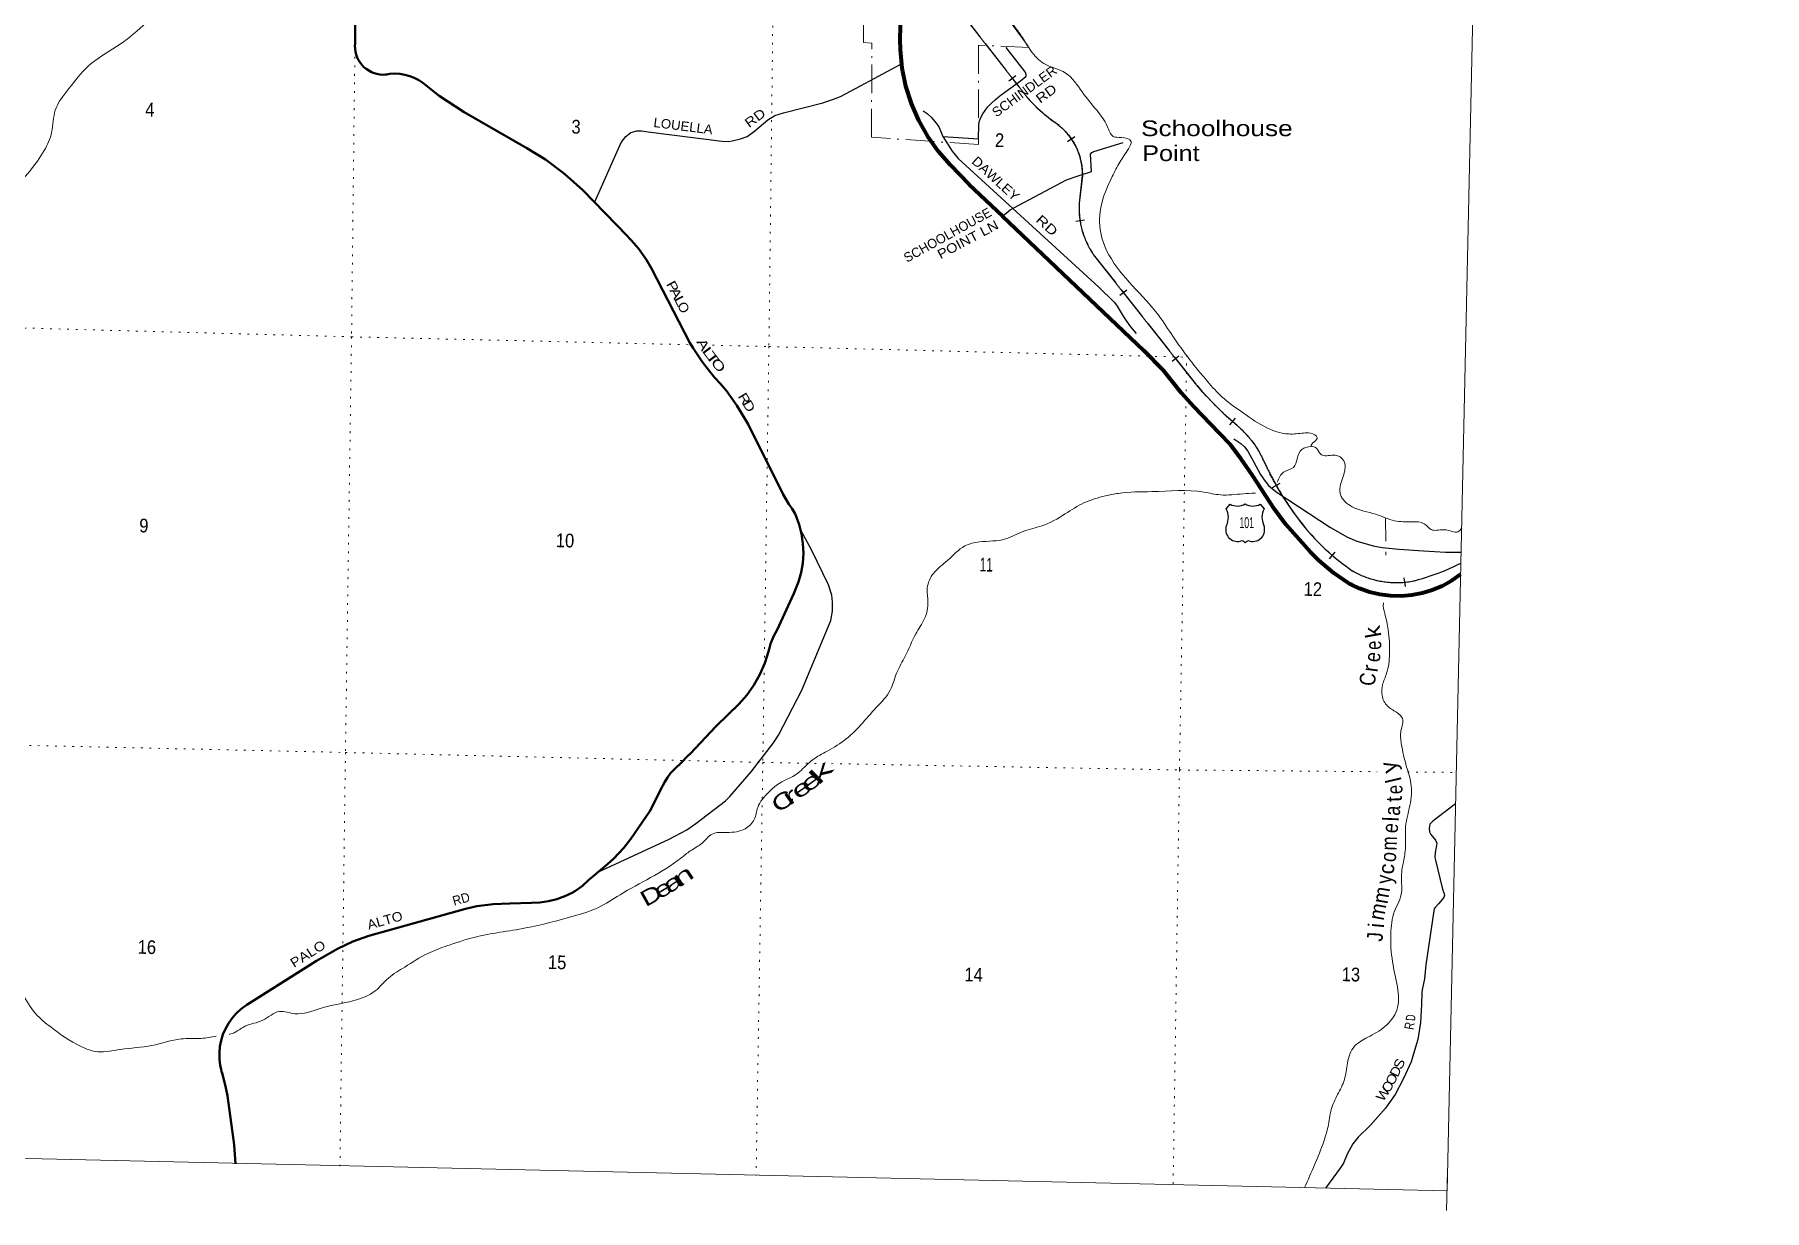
# Model space of a CAD drawing. Header units: feet. Extents: x -739708 to -488887, y 188754 to 379550.
# Drawn here: x -511194 to -489137, y 188754 to 203743 of the extents above; entities that cross this region are included whole.
import ezdxf
from ezdxf.enums import TextEntityAlignment as Align

# ---------------------------------------------------------------- set-up
doc = ezdxf.new("R2010")
doc.units = ezdxf.units.FT
doc.header["$LTSCALE"] = 73
for name, pattern in [('DOT_DASHED', [7.7, 5, -1.2, 0.3, -1.2]), ('DOTTED', [1.5, 0.3, -1.2]), ('LONG_DASHED', [7.5, 6, -1.5])]:
    doc.linetypes.add(name, pattern=pattern)
for name, color, linetype, lineweight in [('16', 7, 'Continuous', 25), ('20', 7, 'Continuous', 70), ('26', 7, 'Continuous', 40), ('29', 7, 'Continuous', 25), ('39', 7, 'Continuous', 13), ('4', 7, 'Continuous', 13), ('42', 7, 'Continuous', 25), ('44', 7, 'DOT_DASHED', 13), ('63', 7, 'Continuous', 25), ('7', 7, 'DOTTED', 13)]:
    doc.layers.add(name, color=color, linetype=linetype, lineweight=lineweight)
for name, color, linetype in [('27', 7, 'Continuous'), ('30', 7, 'Continuous'), ('41', 7, 'Continuous')]:
    doc.layers.add(name, color=color, linetype=linetype)

msp = doc.modelspace()

# ---------------------------------------------------------------- linework, layer by layer
at = {"layer": '16'}
for p, q in [((-496000.74, 197698.5), (-495949.43, 197757.26)), ((-495757.67, 197763.23), (-495757.95, 197763.03)), ((-495565.58, 197757.35), (-495514.19, 197698.5))]:
    msp.add_line(p, q, dxfattribs=at)
for centre, radius, start, end in [((-496193.72, 197587.87), 222.05, 332.97043, 29.75871), ((-495858.35, 197914.92), 182.07, 239.97227, 303.45418), ((-495656.57, 197914.42), 181.52, 236.33975, 300.08743), ((-495656.58, 197914.92), 182.07, 236.54582, 236.59441), ((-495321.22, 197587.87), 222.05, 150.24129, 207.02957), ((-495854.53, 197432.97), 151.42, 159.09177, 283.81923), ((-495660.41, 197432.97), 151.42, 256.18077, 20.90823)]:
    msp.add_arc(centre, radius, start, end, dxfattribs=at)
for centre, major_axis, start_param, end_param in [((-495799.19, 197234.15), (-19.56, 51.67), 4.95877769, 6.28318531), ((-495715.74, 197234.15), (19.56, 51.67), 0, 1.32637542)]:
    msp.add_ellipse(centre, major_axis=major_axis, ratio=0.929097, start_param=start_param, end_param=end_param, dxfattribs=at)
at = {"layer": '20'}
for points in [[(-498847.65, 201427.18), (-499275.15, 201834.23), (-499513.54, 202076.84), (-499668.81, 202252.58), (-499804.86, 202443.57), (-499920.2, 202647.75), (-500013.56, 202862.86), (-500083.93, 203086.55), (-500130.53, 203316.37), (-500152.85, 203549.81), (-500154.63, 203681.98), (-500138.93, 204340.8), (-500138.33, 204365.84), (-500140.48, 204390.8), (-500162.06, 204642.07), (-500214.54, 204914.34), (-500295.19, 205179.64), (-500403.14, 205435.05), (-500537.18, 205677.78), (-500695.87, 205905.17), (-500818.01, 206050.9), (-501354.27, 206602.41)], [(-493010.16, 196858.66), (-493126.88, 196777.9), (-493245.91, 196712.67), (-493371.11, 196660.24), (-493501.1, 196621.19), (-493634.46, 196595.93), (-493769.72, 196584.76), (-493905.42, 196587.78), (-494040.06, 196604.97), (-494172.16, 196636.14), (-494300.28, 196680.95), (-494398.01, 196727.1), (-494423.06, 196738.93), (-494448.01, 196755.78), (-494628.67, 196877.74), (-494818.68, 197037.3), (-494930.93, 197149.31), (-495238.16, 197499.25), (-495384.43, 197695.44), (-495667.25, 198133.24), (-495811.14, 198339.51), (-495945.81, 198512.33), (-496086.39, 198659.35), (-496418.49, 199001.44), (-496569.17, 199174.18), (-496800.58, 199462.33), (-497048.91, 199714.49), (-498849.86, 201429.28)]]:
    msp.add_lwpolyline(points, dxfattribs=at)
at = {"layer": '26'}
for points in [[(-503393.21, 200873.88), (-503494.79, 201017.09), (-503588.79, 201123.9), (-503610.79, 201148.9), (-503635, 201173.9), (-504204.42, 201761.9), (-504398.76, 201932.52), (-504454.67, 201980.92), (-504677.49, 202149.35), (-504916.7, 202293.56), (-505714.32, 202755.12), (-506035.32, 202964.34), (-506242.04, 203126.74), (-506295.14, 203161.81), (-506351.61, 203191.13), (-506410.84, 203214.39), (-506472.18, 203231.33), (-506534.95, 203241.77), (-506598.47, 203245.59), (-506662.04, 203242.75), (-506704.01, 203236.43), (-506725.2, 203233.04), (-506754.01, 203232.07), (-506791, 203234.63), (-506828.3, 203241.18), (-506864.7, 203251.59), (-506899.82, 203265.74), (-506933.27, 203283.49), (-506964.68, 203304.64), (-506993.71, 203328.96), (-507020.03, 203356.18), (-507043.37, 203386), (-507063.46, 203418.09), (-507080.09, 203452.12), (-507093.07, 203487.69), (-507102.26, 203524.42), (-507107.56, 203561.92), (-507108.91, 203599.76), (-507107.39, 203627.41), (-507098.35, 205214.33)], [(-508633.4, 189349.84), (-508648.1, 189589.2), (-508732.04, 190212.92), (-508759.4, 190336.08), (-508802.4, 190501.92), (-508808.76, 190526.45), (-508814.59, 190551.92), (-508826.51, 190603.92), (-508836.08, 190682.9), (-508837.34, 190762.45), (-508830.28, 190841.69), (-508814.97, 190919.76), (-508791.59, 190995.8), (-508760.38, 191068.98), (-508721.7, 191138.5), (-508675.96, 191203.6), (-508623.67, 191263.55), (-508565.4, 191317.72), (-508501.79, 191365.49), (-508489.23, 191373.75), (-507597.24, 191934.54), (-507421.72, 192038.47), (-507332.52, 192089.43), (-507135.58, 192182.61), (-506929.98, 192254.69), (-505697.5, 192599.89), (-505556.68, 192631.47), (-505347.09, 192659.41), (-505135.72, 192665.28), (-504859.06, 192675.6), (-504749.32, 192679.54), (-504640.58, 192694.93), (-504534.06, 192721.61), (-504430.9, 192759.27), (-504332.25, 192807.51), (-504324.37, 192811.93), (-504297.79, 192828.54), (-504207.87, 192893.54), (-504125.23, 192967.58), (-503918.88, 193142.73), (-503812.17, 193237.33), (-503681.31, 193376.65), (-503589.02, 193492.74), (-503348.06, 193844.12), (-503192.61, 194152.75), (-503183.04, 194171.95), (-503159.54, 194218.71), (-503124.52, 194274.62), (-503083.84, 194326.57), (-503002.12, 194411.94), (-502975.05, 194435.85), (-502949.29, 194458.6), (-502925.88, 194482.81), (-502884.35, 194525.76), (-502859.11, 194551.87), (-502836.43, 194575.76), (-502508.42, 194921.35), (-502349.81, 195075.39), (-502215.6, 195207.05), (-502112.16, 195324.17), (-502021.54, 195451.45), (-501944.71, 195587.5), (-501882.53, 195730.85), (-501835.67, 195879.91), (-501828.81, 195907.6), (-501808.46, 195975.47), (-501770.14, 196071.53), (-501721.99, 196163.05), (-501676.6, 196256.49), (-501514.02, 196619.3), (-501453.36, 196765.52), (-501419.83, 196884.82), (-501398.96, 197006.97), (-501390.96, 197130.63), (-501395.94, 197254.45), (-501413.83, 197377.07), (-501444.45, 197497.15), (-501468.52, 197564.48), (-501477.44, 197589.44), (-501488.94, 197614.48), (-501497.35, 197632.78), (-501533.38, 197696.1), (-501575.83, 197755.3), (-501648.04, 197881.86), (-502096.16, 198777.89), (-502237.77, 199015.25), (-502371.3, 199201.35), (-502448.84, 199293), (-502520.35, 199369.5), (-502589.16, 199454.14), (-502678.72, 199567.43), (-502794.94, 199744.48), (-502836.97, 199813.17), (-503327.47, 200760.51), (-503393.21, 200873.88)]]:
    msp.add_lwpolyline(points, dxfattribs=at)
at = {"layer": '29'}
for points in [[(-504050.8, 201609.91), (-503715.09, 202368.66), (-503655.75, 202442.89), (-503588.98, 202494.85), (-503514.8, 202517.12), (-503453.59, 202515.27), (-503371.99, 202504.13), (-502431.74, 202383.5), (-502344.56, 202381.65), (-502298.21, 202390.93), (-502194.35, 202413.2), (-502107.18, 202444.75), (-502008.9, 202517.12), (-501845.69, 202658.16), (-501756.68, 202710.12), (-501645.4, 202747.24), (-501140.96, 202873.43), (-501007.43, 202917.97), (-500918.41, 202955.08), (-500718.12, 203059.01), (-500149.99, 203367.64)], [(-499612.08, 202445.5), (-499157.84, 202416.36), (-499155.6, 202593.45), (-499150, 202629.32), (-499137.68, 202666.31), (-499124.24, 202695.45), (-499100.99, 202732.68), (-499043.01, 202816.49), (-498989.24, 202872.53), (-498946.46, 202912.3), (-498912.24, 202942.02), (-498868.27, 202976.77), (-498624.26, 203155.77), (-498555.72, 203207.67), (-498548.99, 203220), (-498550.11, 203234.57), (-498554.6, 203248.02), (-498561.24, 203267.08), (-498804.45, 203579.32)], [(-499864.49, 202770.58), (-499813.76, 202736.91), (-499762.23, 202689.84), (-499693.04, 202609.3), (-499661.41, 202557.58), (-499612.08, 202445.5)], [(-499612.08, 202445.5), (-499492.25, 202256.07), (-499416.07, 202161.92), (-497624.72, 200523.35), (-497428.74, 200332.69), (-497397.37, 200292.34), (-497390.65, 200281.13), (-497298.79, 200133.18), (-497220.37, 200016.61), (-497147.96, 199933.75)], [(-498850.7, 201430.09), (-498754.02, 201509.35), (-498706.28, 201535.83), (-498036.2, 201891.19), (-497886.16, 201943.67), (-497715.97, 201997.63), (-497730.7, 202217.98), (-497713.28, 202238.14), (-497685.61, 202253.09), (-497312.95, 202366.2)], [(-495903.68, 198590.3), (-495810.95, 198530.91), (-495765.5, 198487.31), (-495721.93, 198434.41), (-495647.75, 198293.37), (-495562.44, 198137.49), (-495515.14, 198066.04), (-495458.58, 197996.45), (-495409.43, 197950.98), (-495351.02, 197907.37), (-494668.54, 197458.27), (-494453.41, 197335.79), (-494332.84, 197287.53), (-494227.15, 197254.13), (-494125.13, 197226.29), (-494012.02, 197205.88), (-493796.89, 197183.61), (-493481.62, 197161.34), (-493203.43, 197146.5), (-493003.85, 197145.35)], [(-504011.94, 193066.72), (-503103.19, 193485.05), (-502875.08, 193605.67), (-502761.94, 193685.47), (-502385.47, 193976.83), (-502329.83, 194028.79), (-502057.2, 194346.14), (-501773.45, 194715.44), (-501708.54, 194813.8), (-501411.81, 195385.39), (-501040.89, 196276.18), (-501020.49, 196393.09), (-501018.64, 196513.72), (-501027.91, 196597.23), (-501070.56, 196728.99), (-501285.7, 197174.39), (-501424.06, 197426.33)], [(-493074.45, 193938.06), (-493366.61, 193716.99), (-493401.84, 193678.02), (-493411.12, 193627.91), (-493409.26, 193581.52), (-493388.86, 193546.26), (-493331.37, 193473.88), (-493314.68, 193434.91), (-493322.1, 193382.95), (-493336.93, 193316.14), (-493338.79, 193251.19), (-493329.52, 193219.64), (-493240.5, 192848.48), (-493220.09, 192790.95), (-493217.31, 192771.47), (-493225.66, 192744.55), (-493292.42, 192662.9), (-493334.15, 192615.58), (-493347.13, 192597.02), (-493351.77, 192573.82), (-493455.63, 191883.47), (-493470.46, 191705.31), (-493500.14, 191564.27), (-493502.93, 191529.95), (-493507.55, 191378.69), (-493522.39, 191148.57), (-493557.64, 190933.32), (-493596.57, 190792.26), (-493639.24, 190647.52), (-493737.52, 190435.94), (-493846.96, 190231.82), (-493967.49, 190057.36), (-494160.36, 189842.09), (-494316.15, 189686.2), (-494382.93, 189602.7), (-494457.1, 189470.93), (-494505.34, 189357.73), (-494546.12, 189292.77), (-494733.4, 189038.59)]]:
    msp.add_lwpolyline(points, dxfattribs=at)
at = {"layer": '39'}
for p, q in [((-493966.75, 197582.7), (-493964.44, 197283.92)), ((-493963.39, 197149.99), (-493963.06, 197105.59))]:
    msp.add_line(p, q, dxfattribs=at)
for points in [[(-505975.91, 211879.85), (-506153.98, 211791.01), (-506438.03, 211615.56), (-506741.11, 211309.19), (-507006.76, 210963.58), (-507150.08, 210681.88), (-507179.83, 210341.03), (-507200.84, 210030.3), (-507229.66, 209549.99), (-507529.63, 209021.26), (-507770.31, 208620.52), (-508040.63, 208155.78), (-508102.96, 207890.44), (-508069.23, 207685.57), (-507934.68, 207482.46), (-507845.76, 207221.78), (-507951.92, 206888.72), (-508035.57, 206480.38), (-508140.25, 206213.98), (-508377.79, 205954.63), (-508749.55, 205459.85), (-508967.53, 205082.85), (-509345.35, 204406.33), (-509808.93, 203861.09), (-510147.5, 203589.88), (-510511.81, 203339.46), (-510755.98, 203053.98), (-510929.33, 202781.05), (-510975.99, 202495.15), (-511071.81, 202264.92), (-511907.95, 201279.48), (-512098.4, 200962.48), (-512185.94, 200651.23), (-512255.62, 200327.45), (-512633.97, 199083.09), (-512767.88, 198770.87), (-512910.53, 198428.54), (-512950.43, 198265.75)], [(-500132.03, 205897.33), (-500036.15, 205767.84), (-499868.62, 205416.47), (-499570.74, 205126.81), (-499387.39, 205033.74), (-499377.91, 204916.32), (-499332.4, 204697.04), (-499269.53, 204443.01), (-499081.99, 204176.05), (-498859.25, 204041.68), (-498719.82, 203876.85), (-498598.66, 203706.38), (-498489.54, 203538.2), (-498325.89, 203374.85), (-498046.44, 203253.34), (-497836.15, 203012.14), (-497645.97, 202773.42), (-497515.36, 202574.44), (-497441.64, 202445.46), (-497335.15, 202430.92), (-497211.33, 202379.62), (-497245.63, 202287.44), (-497356.26, 202116.15), (-497453.05, 201932.42), (-497578.86, 201622.04), (-497607.09, 201258.93), (-497495.34, 200937.1), (-496859.61, 200160.86), (-496680.04, 199898.13), (-496235.3, 199318.32), (-496051.04, 199123.02), (-495812.54, 198940.82), (-495202.24, 198652.17), (-495012.53, 198664.04), (-494925.86, 198664.1), (-494838.49, 198605.54), (-494877.98, 198551.87), (-494917.42, 198500.22), (-494869.43, 198482.97), (-494810.53, 198412.93), (-494772.93, 198381.77), (-494611.69, 198382.16), (-494500.41, 198310.93), (-494500.29, 198135.11), (-494551.15, 197932.16), (-494542.21, 197881.44), (-494394.54, 197724.51), (-494092.34, 197628.75), (-493852.32, 197546.53), (-493624.88, 197533.3), (-493474.34, 197505.64), (-493385.26, 197432.89), (-493232.12, 197431.45), (-493145.77, 197417.37), (-493057.45, 197401.22), (-493016.2, 197427.1), (-492995.31, 197456.88)], [(-494917.86, 198494.1), (-495035.33, 198454.39), (-495094.38, 198336.5), (-495143.18, 198226.46), (-495267.5, 198164.6), (-495348.91, 198036.83)], [(-495627.51, 197898.47), (-495634.18, 197898.07), (-495783.52, 197889.32), (-496072.03, 197875.65), (-496282.86, 197910.73), (-496945.78, 197917.65), (-497373.55, 197895), (-497539.54, 197862.38), (-497813.59, 197773.6), (-498052.51, 197633.51), (-498350.16, 197480.6), (-498581.42, 197413.09), (-498813.39, 197313.25), (-499144.74, 197276.29), (-499331.32, 197223.93), (-499551.04, 197040.97), (-499732.08, 196875.31), (-499810.79, 196689.16), (-499802.61, 196513.16), (-499845.69, 196297.9), (-499958.87, 196102.42), (-500092.15, 195818.48), (-500199.56, 195610.74), (-500283.15, 195386.3), (-500461.42, 195164), (-500871.85, 194742.85), (-501110.95, 194594.68), (-501292.79, 194483.61), (-501459.46, 194329.75), (-501732.98, 194174.28), (-501830.55, 194086.09), (-501973.08, 193890.73), (-502016.78, 193738.14), (-502132.28, 193619.5), (-502367.12, 193572.27), (-502552.98, 193552.23), (-502682.54, 193435.93), (-502833.89, 193336.29), (-502952.84, 193244.01), (-503339.26, 192996.11), (-503729.04, 192778.59), (-504010.85, 192613.2), (-504325.64, 192505.14), (-504929.56, 192355.12), (-505587.25, 192234.61), (-505938.34, 192125.35), (-506180.3, 192029.78), (-506474.37, 191856.58), (-506681.06, 191715.76), (-506849.92, 191553.87), (-507124.79, 191428.74), (-507550.23, 191329.24), (-507874.2, 191261.8), (-508071.07, 191290.51), (-508285.19, 191178.15), (-508506.55, 191102.32), (-508702.27, 191001.67), (-508712.34, 190999.63)], [(-493993.88, 196497.74), (-493994.67, 196492.85), (-493977.4, 196363.12), (-493933.63, 196156.01), (-493916.33, 195846.43), (-493954.04, 195600.74), (-494005.71, 195452.37), (-494012.71, 195319.15), (-493943.15, 195184.2), (-493830.04, 195104.85), (-493751.22, 195024.25), (-493770.7, 194873.13), (-493766.37, 194705.3), (-493698.44, 194406.7), (-493639.28, 194166.9), (-493665.85, 193878.52), (-493713.99, 193616.9), (-493713.2, 193380.44), (-493739.4, 193199.16), (-493766.32, 192985.56), (-493762.13, 192811.67), (-493852.17, 192569.19), (-493900.94, 192279.29), (-493878.58, 191925.14), (-493817.19, 191604.45), (-493823.8, 191307.54), (-493977.62, 191096.81), (-494194.25, 190962.28), (-494362.08, 190846.85), (-494453.5, 190632.69), (-494492.46, 190421.38), (-494579.32, 190231.36), (-494660.14, 190041.21), (-494701.29, 189821.87), (-494755.87, 189633.15), (-495000.99, 189045.43)], [(-508876.25, 190974.57), (-509072.3, 190947.4), (-509326.38, 190941.02), (-509697.08, 190856.45), (-510099.24, 190806.95), (-510386.1, 190777.07), (-510608.26, 190846.77), (-510983.77, 191089.68), (-511181.43, 191263.91), (-511352.99, 191524.44), (-511501.86, 191717.77), (-511661.62, 191784.03)]]:
    msp.add_spline(points, degree=3, dxfattribs=at)
at = {"layer": '4'}
for q in [(-493188.37, 188754.47), (-493182.72, 189019.27), (-493182.72, 189019.27), (-493182.72, 189019.27)]:
    msp.add_line((-493177.71, 189254.35), q, dxfattribs=at)
msp.add_lwpolyline([(-534936.22, 373877.7), (-519702.48, 373516.18), (-489136.84, 372822.34), (-493183.05, 189004.41), (-524001.53, 189704), (-554819.03, 190445.97), (-585635.48, 191230.33), (-616450.82, 192057.09), (-647264.98, 192926.23), (-678077.93, 193837.75), (-708889.59, 194791.67), (-739699.92, 195787.95)], dxfattribs=at)
msp.add_lwpolyline([(-534936.22, 373877.7), (-519702.48, 373516.18), (-489136.84, 372822.34), (-493183.05, 189004.41), (-524001.53, 189704), (-554819.03, 190445.97), (-585635.48, 191230.33), (-616450.82, 192057.09), (-647264.98, 192926.23), (-678077.93, 193837.75), (-708889.59, 194791.67), (-739699.92, 195787.95)], dxfattribs=at)
at = {"layer": '44'}
msp.add_lwpolyline([(-500509.5, 205021.51), (-499166.8, 204969.55), (-499128.56, 204278.49), (-498747.45, 204209.22), (-498881.2, 204060.22), (-498740.25, 203889.49), (-498510.29, 203577.72), (-499157.76, 203607.03), (-499159.38, 202341.77), (-500522.88, 202433.59), (-500516.64, 203635.95), (-500624.49, 203640.81), (-500626.16, 204012.56), (-500513.68, 204003.09), (-500505.37, 205021.35)], dxfattribs=at)
at = {"layer": '63', "lineweight": 13}
for p, q in [((-499411.65, 204063.82), (-498529.73, 202930.77)), ((-497834.18, 201948.67), (-497873.38, 201592.59)), ((-497678.25, 200919.73), (-496376.68, 199272.09)), ((-495519.13, 198296.63), (-495445.17, 198143.84))]:
    msp.add_line(p, q, dxfattribs=at)
at = {"layer": '63'}
for p, q in [((-498770.87, 203153.48), (-498683.59, 203221.42)), ((-498021.8, 202381.35), (-497929.97, 202443.01)), ((-497916.67, 201363.49), (-497807.33, 201380.25)), ((-497354.92, 200419.91), (-497268.12, 200488.47)), ((-496688.23, 199580.17), (-496601.43, 199648.73)), ((-495913.42, 198808.46), (-495959, 198847.95)), ((-495955.17, 198769.66), (-495881.35, 198852.02)), ((-495407.22, 197969.31), (-495312.24, 198025.98)), ((-494683.34, 197060.54), (-494611.47, 197144.62)), ((-493714.35, 196708.72), (-493730.9, 196818.09))]:
    msp.add_line(p, q, dxfattribs=at)
at = {"layer": '63', "linetype": 'LONG_DASHED'}
for points in [[(-499408.67, 204061.79), (-498638.65, 203072.49)], [(-498540.97, 202947), (-498528.88, 202931.47), (-498504.36, 202904.6), (-498479.35, 202878.4), (-498453.86, 202852.62), (-498427.92, 202826.97), (-498401.52, 202802.02), (-498374.78, 202777.65), (-498347.59, 202753.4), (-498319.93, 202729.88), (-498291.93, 202706.91), (-498263.35, 202684.22), (-498234.56, 202662.24), (-498205.48, 202640.55), (-498184.44, 202625.62), (-498177.55, 202620.83), (-498165.99, 202612.41), (-498154.6, 202603.84), (-498143.28, 202595.1), (-498132.22, 202586.19), (-498121.23, 202576.96), (-498110.42, 202567.65), (-498099.84, 202558.1), (-498089.35, 202548.47), (-498079.02, 202538.5), (-498068.95, 202528.46), (-498059.04, 202518.26), (-498049.2, 202507.81), (-498039.7, 202497.2)], [(-498039.7, 202497.2), (-498030.29, 202486.5), (-498021.12, 202475.57), (-498012.03, 202464.47), (-498003.26, 202453.29), (-497994.66, 202441.87), (-497986.23, 202430.37), (-497977.97, 202418.7), (-497970.03, 202406.87), (-497962.17, 202394.88), (-497954.56, 202382.81), (-497947.19, 202370.57), (-497940.07, 202358.27), (-497933.12, 202345.79), (-497926.33, 202333.24), (-497919.86, 202320.52), (-497913.56, 202307.72), (-497907.52, 202294.75), (-497901.63, 202281.72), (-497896.07, 202268.6), (-497890.67, 202255.39), (-497885.53, 202242.11), (-497880.62, 202228.66), (-497875.96, 202215.23), (-497871.47, 202201.62), (-497867.3, 202188.02), (-497863.3, 202174.25), (-497859.62, 202160.48), (-497856.11, 202146.65), (-497852.84, 202132.81), (-497849.83, 202118.79), (-497847.13, 202104.8), (-497844.61, 202090.79), (-497842.33, 202076.63), (-497840.28, 202062.55), (-497838.49, 202048.39), (-497837.03, 202034.15), (-497835.73, 202020), (-497834.68, 202005.75), (-497833.95, 201991.43), (-497833.39, 201977.21), (-497833.06, 201962.97), (-497833.08, 201948.6), (-497872.28, 201592.49), (-497873.03, 201580.18), (-497873.79, 201562.29), (-497874.2, 201544.28), (-497874.38, 201526.29), (-497874.29, 201508.28), (-497873.73, 201490.33), (-497872.97, 201472.27), (-497871.9, 201454.31), (-497870.45, 201436.37), (-497868.69, 201418.53), (-497866.65, 201400.64), (-497864.39, 201382.79), (-497861.66, 201365.02), (-497858.71, 201347.29), (-497855.39, 201329.56), (-497851.83, 201311.87), (-497847.89, 201294.35), (-497843.72, 201276.87), (-497839.23, 201259.48), (-497834.38, 201242.11), (-497829.27, 201224.92), (-497823.88, 201207.67), (-497818.16, 201190.68), (-497812.14, 201173.64), (-497805.8, 201156.85), (-497799.21, 201140.09), (-497792.39, 201123.5), (-497785.2, 201106.94), (-497777.67, 201090.63), (-497769.97, 201074.43), (-497761.9, 201058.24), (-497753.64, 201042.32), (-497745.07, 201026.51), (-497736.11, 201010.85), (-497727.04, 200995.39), (-497717.66, 200980.03), (-497707.89, 200964.84), (-497698.01, 200949.84), (-497687.88, 200935.03), (-497677.37, 200920.39), (-496375.83, 199272.79), (-496312.32, 199200.92), (-496247.51, 199130.89), (-496181.45, 199061.93), (-496114.22, 198993.29), (-496045.69, 198926.5), (-495993.75, 198877.3), (-495959, 198847.95)], [(-495671.74, 198564.14), (-495659.67, 198548.01), (-495647.5, 198531.06), (-495635.56, 198513.85), (-495623.87, 198496.52), (-495612.49, 198478.83), (-495601.44, 198461.12), (-495590.71, 198443.04), (-495580.32, 198424.94), (-495570.16, 198406.57), (-495560.42, 198388.08), (-495551.01, 198369.39), (-495541.84, 198350.6), (-495538.09, 198342.45)], [(-495329.46, 197939.68), (-495304.8, 197898.35), (-495266.99, 197838.2), (-495228.29, 197778.97), (-495188.68, 197719.77), (-495147.81, 197661.67), (-495106.05, 197604.5), (-495063.02, 197547.53), (-495028.61, 197503.42), (-495004.7, 197473.48), (-494973.55, 197435.2), (-494941.61, 197397.78), (-494909.12, 197361.04), (-494875.76, 197324.53), (-494841.99, 197288.96), (-494807.75, 197253.68), (-494772.57, 197219.03), (-494736.99, 197185.31), (-494700.68, 197152.04), (-494664.06, 197119.31), (-494626.5, 197087.21), (-494588.76, 197055.88), (-494550.09, 197025.16), (-494511.24, 196995.22), (-494471.68, 196965.75), (-494431.72, 196937.21), (-494391.19, 196909.35), (-494386.55, 196906.16), (-494369.49, 196896.5), (-494352.28, 196887.27), (-494334.9, 196878.33), (-494317.3, 196869.53), (-494299.59, 196861.17), (-494281.8, 196853.17), (-494263.81, 196845.3), (-494245.69, 196837.88), (-494227.49, 196830.8), (-494209.03, 196823.96), (-494190.6, 196817.53), (-494172.06, 196811.28), (-494153.3, 196805.43), (-494134.56, 196799.98), (-494115.64, 196794.83), (-494096.73, 196789.91), (-494077.58, 196785.4), (-494058.52, 196781.19), (-494039.24, 196777.37), (-494020.04, 196773.86), (-494000.67, 196770.63), (-493981.33, 196767.81), (-493961.91, 196765.35), (-493942.48, 196763.12), (-493922.93, 196761.35), (-493903.36, 196759.82), (-493883.82, 196758.7), (-493864.27, 196757.83), (-493844.69, 196757.46), (-493825.09, 196757.35), (-493805.58, 196757.53), (-493785.99, 196758.06), (-493766.43, 196759), (-493746.8, 196760.29), (-493727.31, 196761.79), (-493707.8, 196763.78), (-493688.36, 196766.09), (-493668.91, 196768.64), (-493649.64, 196771.56), (-493630.25, 196774.92), (-493610.99, 196778.48), (-493598.14, 196781.13), (-493547.25, 196794.9), (-493496.94, 196809.78), (-493446.85, 196825.53)], [(-493446.85, 196825.53), (-493396.63, 196841.94), (-493347.01, 196859.44), (-493297.9, 196877.73), (-493248.67, 196896.69), (-493200.03, 196916.73), (-493151.92, 196937.57), (-493103.75, 196959.35), (-493056.39, 196981.87), (-493006.91, 197006.2)]]:
    msp.add_lwpolyline(points, dxfattribs=at)
at = {"layer": '63', "lineweight": 13}
msp.add_lwpolyline([(-495994.49, 198876.49), (-495918.19, 198811.86), (-495842.22, 198743.77)], dxfattribs=at)
for centre, radius, start, end in [((-496983.34, 204325.12), 2082.2, 222.04022, 234.74948), ((-498650.9, 201953.85), 816.74, 359.63696, 55.22568), ((-496843.49, 201526.54), 1032, 176.33014, 216.01427), ((-492247.29, 202879.09), 5482.91, 221.13701, 226.88751), ((-496626.33, 197837.09), 1198.78, 22.54065, 49.33465), ((-491836.41, 200028.17), 4071.05, 207.55021, 218.34079), ((-492810.7, 199244), 2820.46, 218.12413, 236.01814), ((-494369.32, 199694.99), 3015.28, 284.82337, 296.74631), ((-493828.07, 197879.5), 1123.28, 240.15137, 281.82492)]:
    msp.add_arc(centre, radius, start, end, dxfattribs=at)
at = {"layer": '63', "linetype": 'LONG_DASHED'}
for centre, radius, start, end in [((-497179.72, 197317.77), 1955.94, 39.61608, 49.67522), ((-488593.02, 201672.3), 7702.16, 205.63631, 208.97579)]:
    msp.add_arc(centre, radius, start, end, dxfattribs=at)
at = {"layer": '7'}
msp.add_line((-493687.61, 194343.17), (-493065.65, 194337.61), dxfattribs=at)
for points in [[(-506401.55, 231278.3), (-506576.45, 226597.18), (-506674.09, 221300.74), (-506828.13, 215914.64), (-506950.97, 210572.29), (-507090.33, 205212.13), (-507152.25, 199890.63), (-507229.78, 194591.71), (-507300.53, 189319.61)], [(-501681.17, 207813.94), (-501766.97, 205061.33), (-501830.32, 199766.13), (-501907.9, 194465.2), (-501993.54, 189200.08)], [(-523753.78, 200297.34), (-522901.51, 200303.68), (-517823.86, 200160.46), (-512528.16, 200034.54), (-507152.25, 199890.63), (-502778.71, 199788.32)], [(-502548.67, 199782.94), (-501830.32, 199766.13), (-496481.42, 199630.87)], [(-496502.1, 199657.97), (-496595.41, 194369.2), (-496676.01, 189081.58)], [(-523878.71, 194955.29), (-522967.77, 194968.13), (-517857.53, 194840.34), (-512574.01, 194710.65), (-507229.78, 194591.71), (-501907.9, 194465.2), (-496595.41, 194369.2), (-494072.66, 194346.62)]]:
    msp.add_lwpolyline(points, dxfattribs=at)

# ---------------------------------------------------------------- texts
at = {"layer": '16', "width": 0.6}
msp.add_text('101', height=140, dxfattribs=at).set_placement((-495737.88, 197451.46), align=Align.CENTER)
at = {"layer": '27'}
for s, rotation, width, p in [('P', 298.623, 1.3, (-503109.75, 200503.99)), ('A', 296.792, 1.3, (-503068.74, 200420.15)), ('L', 296.792, 1.45, (-503016.64, 200320.41)), ('O', 296.792, 1.1, (-502972.55, 200237.85)), ('A', 299.744, 1.4, (-502720.43, 199762.25)), ('L', 307.093, 1.75, (-502644.02, 199649.13)), ('T', 307.093, 1.75, (-502596.51, 199582.86)), ('O', 311.156, 1.45, (-502519.25, 199489.1)), ('R', 301.077, 1.25, (-502194.16, 199070.21)), ('D', 300.379, 1.25, (-502135.72, 198977.37))]:
    msp.add_text(s, height=120, rotation=rotation, dxfattribs=dict(at, width=width)).set_placement(p, align=Align.CENTER)
for s, rotation, width, p in [('RD', 15.647, 0.95, (-505844.36, 192637.41)), ('ALTO', 15.647, 1.1, (-506932.93, 192333.03)), ('PALO', 32.157, 1.15, (-507885.47, 191843.48))]:
    msp.add_text(s, height=120, rotation=rotation, dxfattribs=dict(at, width=width)).set_placement(p)
at = {"layer": '30'}
for s, rotation, width, p in [('SCHINDLER', 36.263, 1.05, (-498929.81, 202684.68)), ('RD', 36.263, 1.2, (-498370.69, 202860.72)), ('RD', 36.367, 1.2, (-502082.92, 202549.54)), ('LOUELLA', 352.689, 1.05, (-503307.56, 202566.44)), ('DAWLEY', 317.55, 1.1, (-499254.73, 202114.14)), ('RD', 317.55, 1.3, (-498437.21, 201368.19)), ('POINT LN', 27.938, 1.15, (-499641.77, 200878.35))]:
    msp.add_text(s, height=120, rotation=rotation, dxfattribs=dict(at, width=width)).set_placement(p)
msp.add_text('SCHOOLHOUSE', height=120, rotation=29.014, dxfattribs=at).set_placement((-500069.68, 200833.73))
for s, rotation, width, p in [('D', 86.31, 0.7, (-493588.72, 191207.78)), ('R', 80.7, 0.8, (-493603.84, 191097.69)), ('D', 65.085, 1.1, (-493785.61, 190501.99)), ('S', 65.085, 1.2, (-493739.47, 190597.89)), ('O', 61.802, 1.15, (-493887.22, 190305.65)), ('O', 61.802, 1.15, (-493836.94, 190398.65)), ('W', 55.36, 1.15, (-493950.84, 190204.61))]:
    msp.add_text(s, height=120, rotation=rotation, dxfattribs=dict(at, width=width)).set_placement(p, align=Align.CENTER)
at = {"layer": '41'}
for s, rotation, width, p in [('k', 100.148, 1.1, (-494017.82, 196072.48)), ('e', 84.125, 0.85, (-494042.62, 195736.88)), ('e', 93.239, 0.8, (-494019.07, 195904.31)), ('C', 83.418, 0.85, (-494106.08, 195432.16)), ('e', 35.961, 1.7, (-501342.69, 194067.74)), ('k', 45.727, 2.25, (-501200.74, 194160.05)), ('y', 104.41, 1.1, (-493812.36, 194355.42)), ('C', 34.262, 1.45, (-501714.53, 193812.95)), ('r', 35.262, 1.85, (-501570.76, 193906.45)), ('e', 34.403, 1.65, (-501463.75, 193984.32)), ('e', 92.858, 0.8, (-493749.5, 194064.73)), ('a', 87.239, 0.85, (-493785.31, 193782.96)), ('e', 84.577, 0.85, (-493815.64, 193556.8)), ('m', 88.942, 0.8, (-493825.37, 193342.29)), ('o', 83.782, 0.85, (-493841.02, 193187.69)), ('a', 31.411, 1.6, (-503108.6, 192785.29)), ('n', 33.951, 1.7, (-502973.89, 192867.9)), ('y', 87, 0.85, (-493889.8, 192913.05)), ('D', 29.239, 1.4, (-503401.91, 192617.19)), ('e', 30.554, 1.5, (-503231.03, 192712.85)), ('m', 80.411, 0.95, (-493943.48, 192653.52)), ('m', 79.571, 0.95, (-493993.36, 192442.25)), ('J', 87.399, 0.9, (-494005.84, 192177.77))]:
    msp.add_text(s, height=200, rotation=rotation, dxfattribs=dict(at, width=width)).set_placement(p)
for s, rotation, p in [('r', 82.831, (-494071.02, 195607.66)), ('l', 103.235, (-493762.26, 194233.72)), ('t', 91.346, (-493759.92, 193963.51)), ('l', 87.889, (-493801.77, 193710.02)), ('c', 84.724, (-493864.21, 193032.64)), ('i', 84.992, (-493989.51, 192349.38))]:
    msp.add_text(s, height=200, rotation=rotation, dxfattribs=at).set_placement(p)
at = {"layer": '42'}
for s, width, p in [('Schoolhouse', 1.25, (-497085.16, 202448.72)), ('Point', 1.2, (-497070.31, 202131.2))]:
    msp.add_text(s, height=200, dxfattribs=dict(at, width=width)).set_placement(p)
at = {"layer": '7'}
for s, width, p in [('4', 0.9, (-509784.35, 202700.57)), ('3', 0.9, (-504349.62, 202482.58)), ('2', 0.9, (-498949.81, 202311.35)), ('9', 0.9, (-509860.86, 197398.14)), ('10', 0.9, (-504548.67, 197209.95)), ('11', 0.65, (-499145.5, 196900.87)), ('12', 0.9, (-495013.66, 196589.93)), ('16', 0.9, (-509880.66, 192026.64)), ('15', 0.9, (-504649.51, 191832.65)), ('14', 0.9, (-499339.44, 191674.76)), ('13', 0.9, (-494528.08, 191677.46))]:
    msp.add_text(s, height=175, rotation=358.703, dxfattribs=dict(at, width=width)).set_placement(p)

doc.saveas('drawing.dxf')
